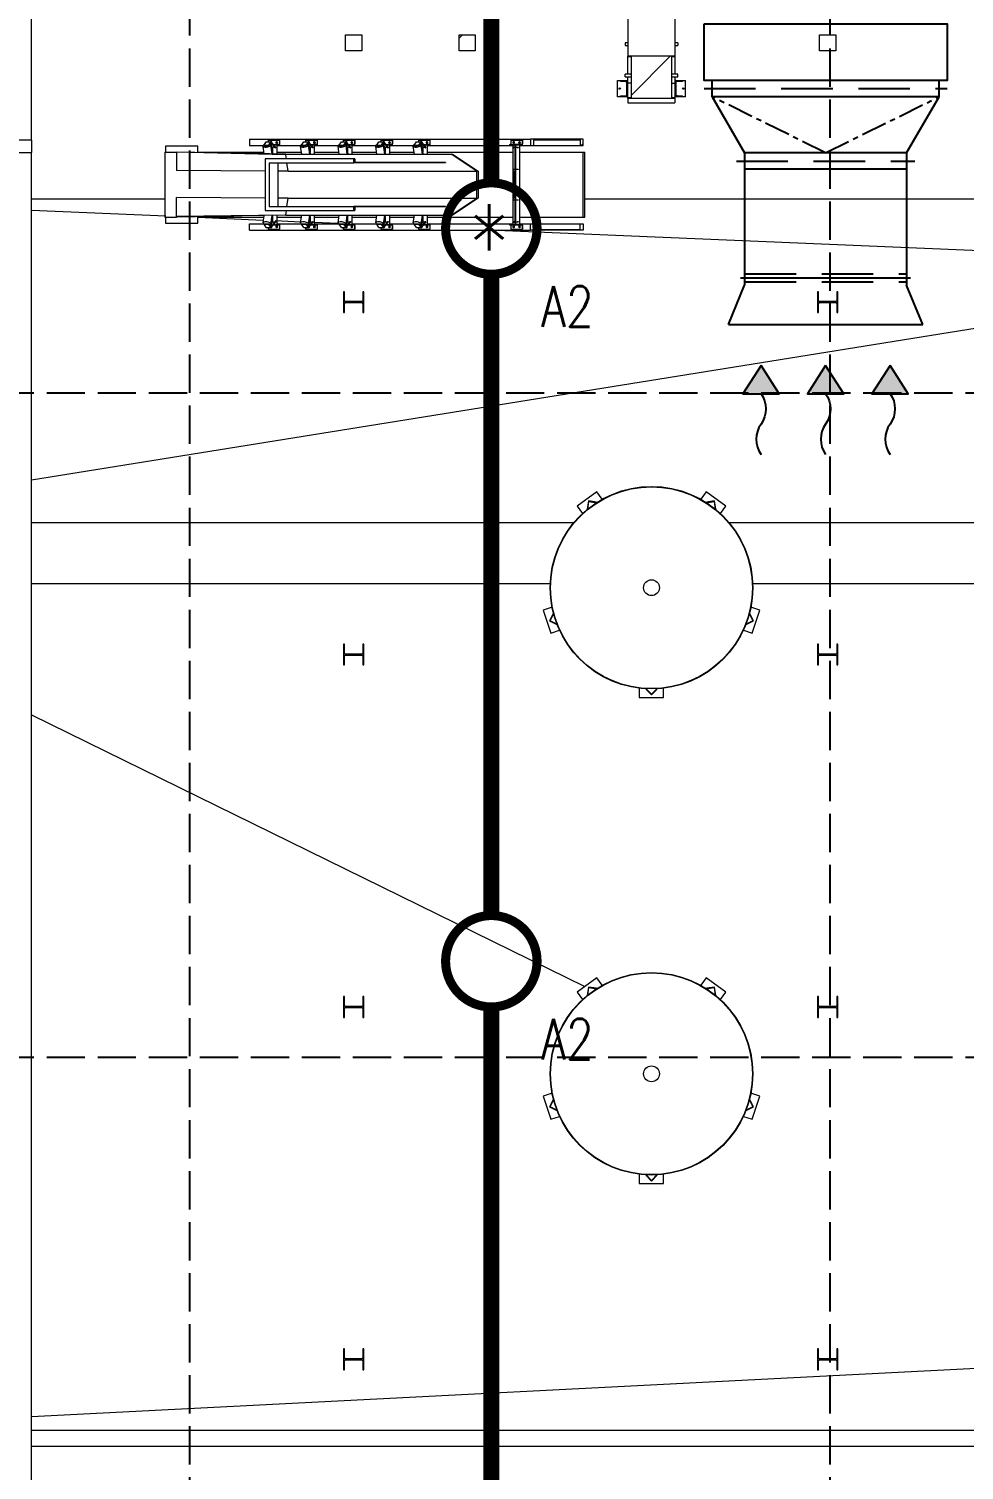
# Model space of a CAD drawing. Header units: millimetres. Extents: x 91119 to 433967, y 16708 to 144224.
# Drawn here: x 312467 to 324011, y 82001 to 99793 of the extents above; entities that cross this region are included whole.
import ezdxf

# ---------------------------------------------------------------- set-up
doc = ezdxf.new("R2010")
doc.units = ezdxf.units.MM
doc.header["$LTSCALE"] = 100
for name, pattern in [('121217 IES and EMR$0$XKITLINE03', [6.299213, 4.724409, -1.574803]), ('CENTER', [50.8, 31.75, -6.35, 6.35, -6.35]), ('DASHED', [19.05, 12.7, -6.35]), ('HIDDEN', [9.525, 6.35, -3.175])]:
    doc.linetypes.add(name, pattern=pattern)
for name, color, linetype in [('121217 IES and EMR$0$grid', 8, 'Continuous'), ('121217 IES and EMR$0$Xref', 8, 'Continuous'), ('Lighting', 5, 'Continuous'), ('Vent', 3, 'Continuous')]:
    doc.layers.add(name, color=color, linetype=linetype)
doc.styles.add('ROMANS', font='romans.shx', dxfattribs={"width": 0.8, "height": 2.5})

msp = doc.modelspace()

# ---------------------------------------------------------------- hatches: boundary and pattern name
at = {"layer": 'Vent', "linetype": 'Continuous'}
for points in [[(321504, 95637), (321279, 95289), (321729, 95289)], [(322301, 95637), (322076, 95289), (322526, 95289)], [(323097, 95637), (322872, 95289), (323322, 95289)]]:
    msp.add_hatch(color=256, dxfattribs=at).paths.add_polyline_path(points)

# ---------------------------------------------------------------- linework, layer by layer
at = {"layer": '121217 IES and EMR$0$grid', "linetype": '121217 IES and EMR$0$XKITLINE03'}
for p, q in [((314452, 138606), (314452, 24226)), ((322352, 138606), (322352, 24226)), ((409538, 95294), (255652, 95294)), ((409538, 87094), (255652, 87094))]:
    msp.add_line(p, q, dxfattribs=at)
at = {"layer": '121217 IES and EMR$0$Xref', "linetype": 'Continuous', "lineweight": 20}
for p, q in [((312502, 98419), (312502, 104155)), ((319862, 99922), (319862, 99454)), ((320442, 99922), (320442, 99454)), ((319827, 99620), (319827, 99585)), ((319862, 99620), (319827, 99620)), ((319827, 99585), (319862, 99585)), ((320477, 99620), (320442, 99620)), ((320442, 99585), (320477, 99585)), ((320477, 99620), (320477, 99585)), ((319862, 99449), (319862, 99454)), ((320442, 99454), (319862, 99454)), ((319862, 99234), (319862, 99449)), ((319862, 99449), (319900, 99449)), ((319900, 99449), (319900, 98942)), ((320404, 99449), (320442, 99449)), ((320404, 98942), (320404, 99449)), ((320442, 99449), (320442, 99454)), ((320442, 99449), (320442, 99234)), ((319734, 99156), (319837, 99156)), ((319734, 98953), (319734, 99156)), ((319771, 99151), (319831, 99151)), ((319771, 99142), (319771, 99151)), ((319831, 99142), (319771, 99142)), ((319827, 99199), (319827, 99234)), ((319900, 99234), (319827, 99234)), ((319827, 99199), (319900, 99199)), ((319831, 99151), (319847, 99151)), ((319831, 99142), (319831, 99151)), ((319831, 99142), (319847, 99142)), ((319837, 99156), (319847, 99156)), ((319847, 99156), (319856, 99156)), ((319847, 99156), (319847, 99143)), ((319847, 98966), (319847, 99143)), ((319856, 99143), (319856, 99156)), ((319856, 98966), (319856, 99143)), ((319862, 99123), (319862, 99199)), ((319900, 99123), (319862, 99123)), ((319862, 98942), (319862, 99123)), ((320477, 99234), (320404, 99234)), ((320404, 99199), (320477, 99199)), ((320404, 99123), (320442, 99123)), ((320442, 99199), (320442, 99123)), ((320442, 99123), (320442, 98942)), ((320458, 99156), (320449, 99156)), ((320449, 99156), (320449, 99143)), ((320449, 99143), (320449, 98966)), ((320458, 99156), (320468, 99156)), ((320458, 99143), (320458, 99156)), ((320474, 99151), (320458, 99151)), ((320458, 98966), (320458, 99143)), ((320474, 99142), (320458, 99142)), ((320468, 99156), (320571, 99156)), ((320474, 99151), (320534, 99151)), ((320474, 99142), (320474, 99151)), ((320534, 99142), (320474, 99142)), ((320477, 99199), (320477, 99234)), ((320534, 99142), (320534, 99151)), ((320571, 98953), (320571, 99156)), ((319837, 98953), (319734, 98953)), ((319771, 98967), (319831, 98967)), ((319771, 98958), (319771, 98967)), ((319831, 98958), (319771, 98958)), ((319831, 98967), (319847, 98967)), ((319831, 98958), (319831, 98967)), ((319831, 98958), (319847, 98958)), ((319847, 98953), (319837, 98953)), ((319847, 98966), (319847, 98953)), ((319847, 98953), (319856, 98953)), ((319856, 98953), (319856, 98966)), ((319900, 98942), (319862, 98942)), ((319862, 98937), (319862, 98942)), ((319862, 98937), (319862, 98877)), ((319862, 98937), (320442, 98937)), ((320442, 98942), (320404, 98942)), ((320442, 98937), (320442, 98942)), ((320442, 98937), (320442, 98877)), ((320449, 98966), (320449, 98953)), ((320458, 98953), (320449, 98953)), ((320474, 98967), (320458, 98967)), ((320458, 98953), (320458, 98966)), ((320474, 98958), (320458, 98958)), ((320468, 98953), (320458, 98953)), ((320571, 98953), (320468, 98953)), ((320474, 98967), (320534, 98967)), ((320474, 98958), (320474, 98967)), ((320534, 98958), (320474, 98958)), ((320534, 98958), (320534, 98967)), ((319862, 98877), (320442, 98877)), ((312502, 98419), (311702, 98419)), ((312502, 98419), (312502, 98266)), ((315189, 98429), (318661, 98429)), ((315189, 98429), (315189, 98354)), ((315371, 98356), (315398, 98397)), ((315398, 98397), (315455, 98397)), ((315421, 98419), (315421, 98397)), ((315421, 98419), (315563, 98419)), ((315428, 98356), (315455, 98397)), ((315454, 98390), (315428, 98351)), ((315460, 98398), (315453, 98398)), ((315474, 98249), (315454, 98390)), ((315455, 98397), (315476, 98249)), ((315455, 98393), (315457, 98393)), ((315456, 98389), (315457, 98389)), ((315457, 98393), (315511, 98328)), ((315457, 98389), (315457, 98393)), ((315511, 98323), (315457, 98389)), ((315524, 98398), (315531, 98398)), ((315529, 98389), (315528, 98389)), ((315528, 98388), (315529, 98388)), ((315563, 98419), (315563, 98373)), ((315565, 98419), (315563, 98419)), ((315565, 98359), (315565, 98419)), ((315834, 98356), (315861, 98397)), ((315861, 98397), (315918, 98397)), ((315884, 98419), (315884, 98397)), ((315884, 98419), (316027, 98419)), ((315891, 98356), (315918, 98397)), ((315918, 98390), (315892, 98351)), ((315923, 98398), (315917, 98398)), ((315918, 98397), (315940, 98247)), ((315938, 98247), (315918, 98390)), ((315919, 98393), (315921, 98393)), ((315920, 98389), (315921, 98393)), ((315974, 98323), (315920, 98389)), ((315920, 98389), (315920, 98389)), ((315921, 98393), (315975, 98328)), ((315988, 98398), (315995, 98398)), ((315993, 98389), (315991, 98389)), ((315991, 98388), (315993, 98388)), ((316027, 98419), (316027, 98373)), ((316029, 98419), (316027, 98419)), ((316029, 98359), (316029, 98419)), ((316298, 98356), (316325, 98397)), ((316325, 98397), (316382, 98397)), ((316348, 98419), (316348, 98397)), ((316348, 98419), (316491, 98419)), ((316355, 98356), (316382, 98397)), ((316381, 98390), (316356, 98351)), ((316387, 98398), (316380, 98398)), ((316402, 98247), (316381, 98390)), ((316382, 98397), (316404, 98247)), ((316383, 98393), (316384, 98393)), ((316383, 98389), (316384, 98389)), ((316384, 98393), (316438, 98328)), ((316384, 98389), (316384, 98393)), ((316438, 98323), (316384, 98389)), ((316452, 98398), (316458, 98398)), ((316457, 98389), (316455, 98389)), ((316455, 98388), (316457, 98388)), ((316491, 98419), (316491, 98373)), ((316492, 98419), (316491, 98419)), ((316492, 98359), (316492, 98419)), ((316762, 98356), (316789, 98397)), ((316789, 98397), (316846, 98397)), ((316811, 98419), (316811, 98397)), ((316811, 98419), (316954, 98419)), ((316819, 98356), (316846, 98397)), ((316845, 98390), (316819, 98351)), ((316850, 98398), (316844, 98398)), ((316866, 98247), (316845, 98390)), ((316846, 98397), (316867, 98247)), ((316846, 98393), (316848, 98393)), ((316847, 98389), (316848, 98393)), ((316902, 98323), (316847, 98389)), ((316847, 98389), (316847, 98389)), ((316848, 98393), (316902, 98328)), ((316915, 98398), (316922, 98398)), ((316920, 98389), (316918, 98389)), ((316918, 98388), (316920, 98388)), ((316954, 98419), (316954, 98373)), ((316956, 98419), (316954, 98419)), ((316956, 98359), (316956, 98419)), ((317225, 98356), (317252, 98397)), ((317252, 98397), (317309, 98397)), ((317275, 98419), (317275, 98397)), ((317275, 98419), (317418, 98419)), ((317282, 98356), (317309, 98397)), ((317309, 98390), (317283, 98351)), ((317314, 98398), (317307, 98398)), ((317309, 98397), (317331, 98247)), ((317329, 98247), (317309, 98390)), ((317310, 98393), (317312, 98393)), ((317311, 98389), (317312, 98393)), ((317365, 98323), (317311, 98389)), ((317311, 98389), (317311, 98389)), ((317312, 98393), (317366, 98328)), ((317379, 98398), (317385, 98398)), ((317384, 98389), (317382, 98389)), ((317382, 98388), (317384, 98388)), ((317418, 98419), (317418, 98373)), ((317420, 98419), (317418, 98419)), ((317420, 98359), (317420, 98419)), ((318416, 98419), (318559, 98419)), ((318416, 98419), (318416, 98373)), ((318455, 98398), (318449, 98398)), ((318454, 98389), (318452, 98389)), ((318452, 98388), (318454, 98388)), ((318520, 98398), (318527, 98398)), ((318525, 98389), (318523, 98389)), ((318523, 98388), (318525, 98388)), ((318559, 98419), (318559, 98373)), ((318561, 98419), (318559, 98419)), ((318561, 98359), (318561, 98419)), ((319308, 98429), (318661, 98429)), ((318661, 98429), (318661, 98354)), ((318700, 98423), (319270, 98423)), ((318700, 98354), (318700, 98423)), ((319270, 98423), (319270, 98354)), ((319308, 98354), (319308, 98429)), ((311702, 98266), (312502, 98266)), ((312502, 79335), (312502, 98266)), ((314146, 98269), (314289, 98269)), ((314146, 98269), (314146, 97469)), ((314153, 98344), (314153, 98269)), ((314552, 98344), (314153, 98344)), ((314289, 98269), (314289, 98042)), ((314289, 98269), (314291, 98269)), ((315638, 98239), (314289, 98269)), ((315638, 98244), (314291, 98269)), ((314552, 98264), (314552, 98344)), ((314552, 98269), (315364, 98269)), ((315189, 98354), (315360, 98354)), ((315237, 98252), (315235, 98252)), ((315639, 98247), (315237, 98252)), ((315354, 98342), (315367, 98250)), ((315371, 98356), (315428, 98356)), ((315371, 98351), (315371, 98356)), ((315371, 98351), (315428, 98351)), ((315428, 98351), (315428, 98356)), ((315470, 98249), (315455, 98356)), ((315474, 98333), (315465, 98327)), ((315474, 98333), (315474, 98264)), ((315507, 98323), (315474, 98333)), ((315481, 98365), (315547, 98365)), ((315486, 98359), (315547, 98359)), ((315507, 98323), (315511, 98323)), ((315511, 98328), (315511, 98323)), ((315531, 98380), (315524, 98380)), ((315527, 98359), (315527, 98248)), ((315527, 98354), (315823, 98354)), ((315527, 98269), (315828, 98269)), ((315561, 98365), (315547, 98365)), ((315547, 98365), (315547, 98359)), ((315547, 98359), (315565, 98359)), ((315638, 98244), (315639, 98247)), ((315638, 98244), (317678, 98244)), ((315638, 98239), (315638, 98244)), ((315646, 98189), (315638, 98239)), ((315639, 98247), (317696, 98247)), ((315817, 98342), (315831, 98247)), ((315834, 98356), (315891, 98356)), ((315835, 98351), (315834, 98356)), ((315835, 98351), (315892, 98351)), ((315892, 98351), (315891, 98356)), ((315934, 98247), (315918, 98356)), ((315938, 98333), (315928, 98327)), ((315938, 98333), (315938, 98264)), ((315971, 98323), (315938, 98333)), ((315944, 98365), (316010, 98365)), ((315949, 98359), (316010, 98359)), ((315971, 98323), (315974, 98323)), ((315975, 98328), (315974, 98323)), ((315995, 98380), (315988, 98380)), ((315991, 98359), (315991, 98247)), ((315991, 98354), (316287, 98354)), ((315991, 98269), (316292, 98269)), ((316024, 98365), (316010, 98365)), ((316010, 98365), (316010, 98359)), ((316010, 98359), (316029, 98359)), ((316281, 98342), (316295, 98247)), ((316298, 98356), (316355, 98356)), ((316299, 98351), (316298, 98356)), ((316299, 98351), (316356, 98351)), ((316356, 98351), (316355, 98356)), ((316398, 98247), (316382, 98356)), ((316401, 98333), (316392, 98327)), ((316401, 98333), (316401, 98264)), ((316434, 98323), (316401, 98333)), ((316408, 98365), (316474, 98365)), ((316413, 98359), (316474, 98359)), ((316434, 98323), (316438, 98323)), ((316438, 98328), (316438, 98323)), ((316458, 98380), (316452, 98380)), ((316455, 98359), (316455, 98247)), ((316455, 98354), (316751, 98354)), ((316455, 98269), (316755, 98269)), ((316488, 98365), (316474, 98365)), ((316474, 98365), (316474, 98359)), ((316474, 98359), (316492, 98359)), ((316745, 98342), (316758, 98247)), ((316762, 98356), (316819, 98356)), ((316762, 98351), (316762, 98356)), ((316762, 98351), (316819, 98351)), ((316819, 98351), (316819, 98356)), ((316861, 98247), (316846, 98356)), ((316865, 98333), (316856, 98327)), ((316865, 98333), (316865, 98264)), ((316898, 98323), (316865, 98333)), ((316871, 98365), (316937, 98365)), ((316876, 98359), (316937, 98359)), ((316898, 98323), (316902, 98323)), ((316902, 98328), (316902, 98323)), ((316922, 98380), (316915, 98380)), ((316918, 98359), (316918, 98247)), ((316918, 98354), (317214, 98354)), ((316918, 98269), (317219, 98269)), ((316952, 98365), (316937, 98365)), ((316937, 98365), (316937, 98359)), ((316937, 98359), (316956, 98359)), ((317208, 98342), (317222, 98247)), ((317225, 98356), (317282, 98356)), ((317226, 98351), (317225, 98356)), ((317226, 98351), (317283, 98351)), ((317283, 98351), (317282, 98356)), ((317325, 98247), (317309, 98356)), ((317329, 98333), (317319, 98327)), ((317329, 98333), (317329, 98264)), ((317361, 98323), (317329, 98333)), ((317335, 98365), (317401, 98365)), ((317340, 98359), (317401, 98359)), ((317361, 98323), (317365, 98323)), ((317366, 98328), (317365, 98323)), ((317385, 98380), (317379, 98380)), ((317382, 98359), (317382, 98247)), ((317382, 98354), (318443, 98354)), ((317382, 98269), (318443, 98269)), ((317415, 98365), (317401, 98365)), ((317401, 98365), (317401, 98359)), ((317401, 98359), (317420, 98359)), ((317678, 98244), (317696, 98247)), ((317995, 98035), (317678, 98244)), ((317696, 98247), (318014, 98036)), ((318400, 98365), (318467, 98365)), ((318400, 98365), (318400, 98359)), ((318400, 98359), (318467, 98359)), ((318440, 98340), (318467, 98337)), ((318440, 98340), (318440, 98334)), ((318449, 98323), (318440, 98334)), ((318467, 98331), (318440, 98334)), ((318443, 98359), (318443, 98339)), ((318443, 98331), (318443, 98061)), ((318449, 98380), (318455, 98380)), ((318449, 98323), (318453, 98323)), ((318467, 98331), (318453, 98323)), ((318467, 98365), (318467, 98359)), ((318550, 98365), (318467, 98365)), ((318467, 98359), (318467, 98337)), ((318467, 98359), (318467, 98359)), ((318467, 98331), (318467, 98061)), ((318480, 98359), (318550, 98359)), ((318480, 98335), (318480, 98359)), ((318480, 98335), (318503, 98332)), ((318503, 98323), (318480, 98330)), ((318503, 98327), (318480, 98330)), ((318480, 98061), (318480, 98330)), ((318503, 98332), (318507, 98328)), ((318503, 98332), (318503, 98327)), ((318506, 98323), (318503, 98327)), ((318503, 98323), (318506, 98323)), ((318507, 98328), (318506, 98323)), ((318527, 98380), (318520, 98380)), ((318523, 98359), (318523, 97379)), ((318523, 98354), (318661, 98354)), ((318523, 98269), (319308, 98269)), ((318557, 98365), (318550, 98365)), ((318550, 98365), (318550, 98359)), ((318550, 98359), (318561, 98359)), ((318661, 98354), (318700, 98354)), ((318700, 98354), (319270, 98354)), ((319270, 98354), (319308, 98354)), ((319308, 98269), (319328, 98269)), ((319308, 97469), (319308, 98269)), ((319328, 97469), (319328, 98269)), ((315385, 98036), (314289, 98042)), ((315385, 98189), (315385, 97549)), ((316477, 98189), (315385, 98189)), ((315433, 98139), (315433, 97599)), ((315433, 98139), (316477, 98139)), ((315541, 98139), (315541, 97599)), ((315668, 98035), (315541, 98035)), ((315668, 98035), (315653, 98139)), ((315668, 98035), (317995, 98035)), ((316477, 98139), (316477, 98189)), ((316493, 98189), (316477, 98189)), ((317610, 98139), (316477, 98139)), ((316493, 98189), (316493, 98144)), ((317610, 98144), (316493, 98144)), ((317610, 98144), (317610, 98139)), ((317995, 97703), (317995, 98035)), ((318014, 98036), (318014, 97701)), ((318440, 98061), (318467, 98061)), ((318440, 98061), (318440, 98056)), ((318467, 98056), (318440, 98056)), ((318454, 98036), (318440, 98036)), ((318440, 98036), (318440, 97701)), ((318443, 98056), (318443, 98036)), ((318454, 97701), (318454, 98036)), ((318467, 98056), (318467, 97682)), ((318480, 98061), (318503, 98061)), ((318503, 98056), (318480, 98056)), ((318480, 97682), (318480, 98056)), ((318503, 98061), (318507, 98061)), ((318503, 98061), (318503, 98056)), ((318507, 98056), (318503, 98056)), ((318507, 98061), (318507, 98056)), ((312502, 97694), (314146, 97694)), ((315385, 97704), (314289, 97710)), ((314289, 97477), (314289, 97710)), ((315668, 97703), (315541, 97703)), ((315653, 97599), (315668, 97703)), ((315668, 97703), (317995, 97703)), ((317678, 97493), (317995, 97703)), ((318014, 97701), (317696, 97491)), ((318440, 97701), (318454, 97701)), ((318440, 97682), (318467, 97682)), ((318440, 97682), (318440, 97677)), ((318467, 97677), (318440, 97677)), ((318443, 97701), (318443, 97682)), ((318443, 97677), (318443, 97406)), ((318467, 97677), (318467, 97406)), ((318480, 97682), (318503, 97682)), ((318503, 97677), (318480, 97677)), ((318480, 97408), (318480, 97677)), ((318503, 97682), (318507, 97682)), ((318503, 97682), (318503, 97677)), ((318507, 97677), (318503, 97677)), ((318507, 97682), (318507, 97677)), ((319328, 97694), (328602, 97694)), ((312502, 97553), (314160, 97483)), ((315385, 97549), (316477, 97549)), ((315433, 97599), (316477, 97599)), ((315638, 97493), (315646, 97549)), ((317610, 97599), (316477, 97599)), ((316477, 97549), (316477, 97599)), ((316477, 97549), (316493, 97549)), ((317610, 97594), (316493, 97594)), ((316493, 97594), (316493, 97549)), ((317610, 97599), (317610, 97594)), ((314146, 97469), (314289, 97469)), ((314153, 97469), (314153, 97394)), ((314153, 97394), (314552, 97394)), ((315638, 97493), (314289, 97477)), ((315639, 97491), (314289, 97471)), ((314999, 97481), (314289, 97469)), ((314289, 97471), (314289, 97477)), ((314289, 97469), (314289, 97471)), ((314289, 97469), (314291, 97469)), ((314299, 97469), (314291, 97469)), ((314552, 97394), (314552, 97473)), ((314552, 97469), (315364, 97469)), ((314552, 97466), (315359, 97432)), ((315189, 97384), (315371, 97384)), ((315189, 97309), (315189, 97384)), ((315367, 97487), (315354, 97396)), ((315371, 97386), (315428, 97386)), ((315371, 97382), (315371, 97386)), ((315371, 97382), (315428, 97382)), ((315398, 97341), (315371, 97382)), ((315398, 97341), (315455, 97341)), ((315421, 97341), (315421, 97319)), ((315428, 97382), (315428, 97386)), ((315428, 97386), (315454, 97347)), ((315455, 97341), (315428, 97382)), ((315453, 97340), (315460, 97340)), ((315454, 97347), (315474, 97488)), ((315476, 97488), (315455, 97341)), ((315455, 97381), (315470, 97488)), ((315455, 97344), (315457, 97344)), ((315456, 97349), (315457, 97349)), ((315457, 97349), (315511, 97414)), ((315511, 97410), (315457, 97344)), ((315457, 97344), (315457, 97349)), ((315465, 97410), (315474, 97405)), ((315474, 97473), (315474, 97405)), ((315474, 97405), (315507, 97414)), ((315481, 97373), (315547, 97373)), ((315486, 97379), (315547, 97379)), ((315507, 97414), (315511, 97414)), ((315509, 97425), (315820, 97412)), ((315511, 97414), (315511, 97410)), ((315524, 97358), (315531, 97358)), ((315531, 97340), (315524, 97340)), ((315527, 97489), (315527, 97379)), ((315527, 97469), (315828, 97469)), ((315527, 97384), (315835, 97384)), ((315529, 97349), (315528, 97349)), ((315528, 97348), (315529, 97348)), ((315547, 97379), (315547, 97373)), ((315565, 97379), (315547, 97379)), ((315547, 97373), (315561, 97373)), ((315563, 97365), (315563, 97319)), ((315565, 97319), (315565, 97379)), ((315638, 97493), (317678, 97493)), ((315639, 97491), (315638, 97493)), ((315639, 97491), (317696, 97491)), ((315831, 97491), (315817, 97396)), ((315834, 97382), (315835, 97386)), ((315834, 97382), (315891, 97382)), ((315861, 97341), (315834, 97382)), ((315835, 97386), (315892, 97386)), ((315861, 97341), (315918, 97341)), ((315884, 97341), (315884, 97319)), ((315891, 97382), (315892, 97386)), ((315918, 97341), (315891, 97382)), ((315892, 97386), (315918, 97347)), ((315917, 97340), (315923, 97340)), ((315940, 97491), (315918, 97341)), ((315918, 97347), (315938, 97491)), ((315918, 97381), (315934, 97491)), ((315919, 97344), (315921, 97344)), ((315920, 97349), (315974, 97414)), ((315920, 97349), (315920, 97349)), ((315921, 97344), (315920, 97349)), ((315975, 97410), (315921, 97344)), ((315928, 97410), (315938, 97405)), ((315938, 97473), (315938, 97405)), ((315938, 97405), (315971, 97414)), ((315944, 97373), (316010, 97373)), ((315949, 97379), (316010, 97379)), ((315971, 97414), (315974, 97414)), ((315974, 97414), (315975, 97410)), ((315988, 97358), (315995, 97358)), ((315995, 97340), (315988, 97340)), ((315991, 97491), (315991, 97379)), ((315991, 97469), (316292, 97469)), ((315991, 97405), (316282, 97392)), ((315991, 97384), (316298, 97384)), ((315993, 97349), (315991, 97349)), ((315991, 97348), (315993, 97348)), ((316010, 97379), (316010, 97373)), ((316029, 97379), (316010, 97379)), ((316010, 97373), (316024, 97373)), ((316027, 97365), (316027, 97319)), ((316029, 97319), (316029, 97379)), ((316295, 97491), (316281, 97396)), ((316298, 97382), (316299, 97386)), ((316298, 97382), (316355, 97382)), ((316325, 97341), (316298, 97382)), ((316299, 97386), (316356, 97386)), ((316325, 97341), (316382, 97341)), ((316348, 97341), (316348, 97319)), ((316355, 97382), (316356, 97386)), ((316382, 97341), (316355, 97382)), ((316356, 97386), (316381, 97347)), ((316380, 97340), (316387, 97340)), ((316381, 97347), (316402, 97491)), ((316404, 97491), (316382, 97341)), ((316382, 97381), (316398, 97491)), ((316383, 97349), (316384, 97349)), ((316383, 97344), (316384, 97344)), ((316384, 97349), (316438, 97414)), ((316438, 97410), (316384, 97344)), ((316384, 97344), (316384, 97349)), ((316392, 97410), (316401, 97405)), ((316401, 97473), (316401, 97405)), ((316401, 97405), (316434, 97414)), ((316408, 97373), (316474, 97373)), ((316413, 97379), (316474, 97379)), ((316434, 97414), (316438, 97414)), ((316438, 97414), (316438, 97410)), ((316452, 97358), (316458, 97358)), ((316458, 97340), (316452, 97340)), ((316455, 97491), (316455, 97379)), ((316455, 97469), (316755, 97469)), ((316455, 97384), (316762, 97384)), ((316457, 97349), (316455, 97349)), ((316455, 97348), (316457, 97348)), ((316474, 97379), (316474, 97373)), ((316492, 97379), (316474, 97379)), ((316474, 97373), (316488, 97373)), ((316491, 97365), (316491, 97319)), ((316492, 97319), (316492, 97379)), ((316758, 97491), (316745, 97396)), ((316762, 97386), (316819, 97386)), ((316762, 97382), (316762, 97386)), ((316762, 97382), (316819, 97382)), ((316789, 97341), (316762, 97382)), ((316789, 97341), (316846, 97341)), ((316811, 97341), (316811, 97319)), ((316819, 97382), (316819, 97386)), ((316819, 97386), (316845, 97347)), ((316846, 97341), (316819, 97382)), ((316844, 97340), (316850, 97340)), ((316845, 97347), (316866, 97491)), ((316867, 97491), (316846, 97341)), ((316846, 97381), (316861, 97491)), ((316846, 97344), (316848, 97344)), ((316847, 97349), (316902, 97414)), ((316847, 97349), (316847, 97349)), ((316848, 97344), (316847, 97349)), ((316902, 97410), (316848, 97344)), ((316856, 97410), (316865, 97405)), ((316865, 97473), (316865, 97405)), ((316865, 97405), (316898, 97414)), ((316871, 97373), (316937, 97373)), ((316876, 97379), (316937, 97379)), ((316898, 97414), (316902, 97414)), ((316902, 97414), (316902, 97410)), ((316915, 97358), (316922, 97358)), ((316922, 97340), (316915, 97340)), ((316918, 97491), (316918, 97379)), ((316918, 97469), (317219, 97469)), ((316918, 97384), (317225, 97384)), ((316920, 97349), (316918, 97349)), ((316918, 97348), (316920, 97348)), ((316937, 97379), (316937, 97373)), ((316956, 97379), (316937, 97379)), ((316937, 97373), (316952, 97373)), ((316954, 97365), (316954, 97319)), ((316956, 97319), (316956, 97379)), ((317222, 97491), (317208, 97396)), ((317225, 97382), (317226, 97386)), ((317225, 97382), (317282, 97382)), ((317252, 97341), (317225, 97382)), ((317226, 97386), (317283, 97386)), ((317252, 97341), (317309, 97341)), ((317275, 97341), (317275, 97319)), ((317282, 97382), (317283, 97386)), ((317309, 97341), (317282, 97382)), ((317283, 97386), (317309, 97347)), ((317307, 97340), (317314, 97340)), ((317331, 97491), (317309, 97341)), ((317309, 97347), (317329, 97491)), ((317309, 97381), (317325, 97491)), ((317310, 97344), (317312, 97344)), ((317311, 97349), (317365, 97414)), ((317311, 97349), (317311, 97349)), ((317312, 97344), (317311, 97349)), ((317366, 97410), (317312, 97344)), ((317319, 97410), (317329, 97405)), ((317329, 97473), (317329, 97405)), ((317329, 97405), (317361, 97414)), ((317335, 97373), (317401, 97373)), ((317340, 97379), (317401, 97379)), ((317361, 97414), (317365, 97414)), ((317365, 97414), (317366, 97410)), ((317379, 97358), (317385, 97358)), ((317385, 97340), (317379, 97340)), ((317382, 97491), (317382, 97379)), ((317382, 97469), (318443, 97469)), ((317382, 97384), (318443, 97384)), ((317384, 97349), (317382, 97349)), ((317382, 97348), (317384, 97348)), ((317401, 97379), (317401, 97373)), ((317420, 97379), (317401, 97379)), ((317401, 97373), (317415, 97373)), ((317418, 97365), (317418, 97319)), ((317420, 97319), (317420, 97379)), ((317696, 97491), (317678, 97493)), ((318400, 97379), (318467, 97379)), ((318400, 97379), (318400, 97373)), ((318400, 97373), (318467, 97373)), ((318416, 97365), (318416, 97319)), ((318440, 97403), (318449, 97414)), ((318440, 97403), (318467, 97406)), ((318440, 97403), (318440, 97398)), ((318467, 97401), (318440, 97398)), ((318443, 97398), (318443, 97379)), ((318449, 97414), (318453, 97414)), ((318455, 97358), (318449, 97358)), ((318449, 97340), (318455, 97340)), ((318454, 97349), (318452, 97349)), ((318452, 97348), (318454, 97348)), ((318453, 97414), (318467, 97406)), ((318467, 97401), (318467, 97379)), ((318467, 97379), (318467, 97379)), ((318467, 97379), (318467, 97373)), ((318467, 97373), (318550, 97373)), ((318480, 97408), (318503, 97414)), ((318480, 97408), (318503, 97410)), ((318503, 97405), (318480, 97402)), ((318480, 97379), (318480, 97402)), ((318550, 97379), (318480, 97379)), ((318503, 97414), (318506, 97414)), ((318503, 97410), (318506, 97414)), ((318503, 97410), (318503, 97405)), ((318507, 97410), (318503, 97405)), ((318506, 97414), (318507, 97410)), ((318520, 97358), (318527, 97358)), ((318527, 97340), (318520, 97340)), ((318523, 97469), (319308, 97469)), ((318523, 97384), (318661, 97384)), ((318525, 97349), (318523, 97349)), ((318523, 97348), (318525, 97348)), ((318561, 97379), (318550, 97379)), ((318550, 97379), (318550, 97373)), ((318550, 97373), (318557, 97373)), ((318559, 97365), (318559, 97319)), ((318561, 97319), (318561, 97379)), ((318661, 97309), (318661, 97384)), ((318661, 97384), (318700, 97384)), ((318700, 97384), (318700, 97315)), ((318700, 97384), (319270, 97384)), ((319270, 97315), (319270, 97384)), ((319270, 97384), (319308, 97384)), ((319308, 97469), (319328, 97469)), ((319308, 97384), (319308, 97309)), ((315189, 97309), (318661, 97309)), ((315421, 97319), (315563, 97319)), ((315563, 97319), (315565, 97319)), ((315884, 97319), (316027, 97319)), ((316027, 97319), (316029, 97319)), ((316348, 97319), (316491, 97319)), ((316491, 97319), (316492, 97319)), ((316811, 97319), (316954, 97319)), ((316954, 97319), (316956, 97319)), ((317275, 97319), (317418, 97319)), ((317418, 97319), (317420, 97319)), ((318243, 97309), (327017, 96935)), ((318416, 97319), (318559, 97319)), ((318559, 97319), (318561, 97319)), ((319308, 97309), (318661, 97309)), ((318700, 97315), (319270, 97315)), ((312502, 94225), (327041, 96564)), ((319477, 94078), (319235, 93902)), ((319374, 93965), (319359, 93866)), ((319365, 93865), (319379, 93958)), ((319473, 93949), (319374, 93965)), ((319379, 93958), (319472, 93943)), ((319472, 93943), (319473, 93949)), ((319544, 93986), (319477, 94078)), ((320828, 94078), (320761, 93986)), ((321070, 93902), (320828, 94078)), ((320931, 93965), (320832, 93949)), ((320832, 93949), (320833, 93943)), ((320833, 93943), (320926, 93958)), ((320926, 93958), (320940, 93865)), ((320946, 93866), (320931, 93965)), ((319235, 93902), (319302, 93809)), ((319359, 93866), (319365, 93865)), ((320940, 93865), (320946, 93866)), ((321003, 93809), (321070, 93902)), ((319192, 93694), (312502, 93694)), ((328602, 93694), (321113, 93694)), ((312502, 92944), (318903, 92944)), ((321401, 92944), (328602, 92944)), ((318926, 92653), (318817, 92618)), ((318817, 92618), (318910, 92332)), ((318939, 92574), (318894, 92485)), ((318902, 92487), (318944, 92571)), ((318944, 92571), (318939, 92574)), ((321366, 92574), (321361, 92571)), ((321361, 92571), (321403, 92487)), ((321411, 92485), (321366, 92574)), ((321488, 92618), (321379, 92653)), ((321395, 92332), (321488, 92618)), ((318894, 92485), (318983, 92439)), ((318985, 92445), (318902, 92487)), ((318910, 92332), (319019, 92368)), ((318983, 92439), (318985, 92445)), ((321286, 92368), (321395, 92332)), ((321403, 92487), (321320, 92445)), ((321320, 92445), (321322, 92439)), ((321322, 92439), (321411, 92485)), ((320002, 91653), (320002, 91539)), ((320086, 91645), (320082, 91641)), ((320082, 91641), (320152, 91570)), ((320152, 91578), (320086, 91645)), ((320219, 91645), (320152, 91578)), ((320152, 91570), (320223, 91641)), ((320223, 91641), (320219, 91645)), ((320302, 91539), (320302, 91653)), ((320002, 91539), (320302, 91539)), ((312502, 91323), (319330, 87971)), ((319477, 88078), (319235, 87902)), ((319544, 87986), (319477, 88078)), ((320828, 88078), (320761, 87986)), ((321070, 87902), (320828, 88078)), ((319235, 87902), (319302, 87809)), ((319374, 87965), (319359, 87866)), ((319365, 87865), (319379, 87958)), ((319473, 87949), (319374, 87965)), ((319379, 87958), (319472, 87943)), ((319472, 87943), (319473, 87949)), ((320931, 87965), (320832, 87949)), ((320832, 87949), (320833, 87943)), ((320833, 87943), (320926, 87958)), ((320926, 87958), (320940, 87865)), ((320946, 87866), (320931, 87965)), ((321003, 87809), (321070, 87902)), ((319359, 87866), (319365, 87865)), ((320940, 87865), (320946, 87866)), ((318926, 86653), (318817, 86618)), ((321488, 86618), (321379, 86653)), ((318817, 86618), (318910, 86332)), ((318939, 86574), (318894, 86485)), ((318894, 86485), (318983, 86439)), ((318902, 86487), (318944, 86571)), ((318985, 86445), (318902, 86487)), ((318944, 86571), (318939, 86574)), ((321403, 86487), (321320, 86445)), ((321322, 86439), (321411, 86485)), ((321366, 86574), (321361, 86571)), ((321361, 86571), (321403, 86487)), ((321411, 86485), (321366, 86574)), ((321395, 86332), (321488, 86618)), ((318910, 86332), (319019, 86368)), ((318983, 86439), (318985, 86445)), ((321286, 86368), (321395, 86332)), ((321320, 86445), (321322, 86439)), ((320002, 85653), (320002, 85539)), ((320086, 85645), (320082, 85641)), ((320082, 85641), (320152, 85570)), ((320152, 85578), (320086, 85645)), ((320219, 85645), (320152, 85578)), ((320152, 85570), (320223, 85641)), ((320223, 85641), (320219, 85645)), ((320302, 85539), (320302, 85653)), ((320002, 85539), (320302, 85539)), ((312502, 82663), (327086, 83412)), ((312502, 82494), (328602, 82494)), ((328802, 82294), (312502, 82294))]:
    msp.add_line(p, q, dxfattribs=at)
at = {"layer": '121217 IES and EMR$0$Xref', "linetype": 'Continuous', "lineweight": 15}
for p, q in [((316377, 99719), (316577, 99719)), ((316377, 99519), (316377, 99719)), ((316577, 99719), (316577, 99519)), ((317777, 99719), (317977, 99719)), ((317777, 99519), (317777, 99719)), ((317977, 99719), (317977, 99519)), ((322227, 99519), (322227, 99719)), ((322227, 99719), (322427, 99719)), ((322427, 99719), (322427, 99519)), ((316577, 99519), (316377, 99519)), ((317977, 99519), (317777, 99519)), ((322427, 99519), (322227, 99519)), ((316353, 96548), (316353, 96290)), ((316365, 96548), (316353, 96548)), ((316365, 96437), (316365, 96548)), ((316590, 96548), (316590, 96437)), ((316602, 96548), (316590, 96548)), ((316602, 96290), (316602, 96548)), ((322203, 96548), (322203, 96290)), ((322215, 96548), (322203, 96548)), ((322215, 96437), (322215, 96548)), ((322440, 96548), (322440, 96437)), ((322452, 96548), (322440, 96548)), ((322452, 96290), (322452, 96548)), ((316353, 96290), (316365, 96290)), ((316365, 96290), (316365, 96400)), ((316578, 96425), (316377, 96425)), ((316377, 96413), (316578, 96413)), ((316590, 96400), (316590, 96290)), ((316590, 96290), (316602, 96290)), ((322203, 96290), (322215, 96290)), ((322215, 96290), (322215, 96400)), ((322428, 96425), (322227, 96425)), ((322227, 96413), (322428, 96413)), ((322440, 96400), (322440, 96290)), ((322440, 96290), (322452, 96290)), ((316353, 92198), (316353, 91940)), ((316365, 92198), (316353, 92198)), ((316365, 92087), (316365, 92198)), ((316590, 92198), (316590, 92087)), ((316602, 92198), (316590, 92198)), ((316602, 91940), (316602, 92198)), ((322203, 92198), (322203, 91940)), ((322215, 92198), (322203, 92198)), ((322215, 92087), (322215, 92198)), ((322440, 92198), (322440, 92087)), ((322452, 92198), (322440, 92198)), ((322452, 91940), (322452, 92198)), ((316365, 91940), (316365, 92050)), ((316578, 92075), (316377, 92075)), ((316377, 92063), (316578, 92063)), ((316590, 92050), (316590, 91940)), ((322215, 91940), (322215, 92050)), ((322428, 92075), (322227, 92075)), ((322227, 92063), (322428, 92063)), ((322440, 92050), (322440, 91940)), ((316353, 91940), (316365, 91940)), ((316590, 91940), (316602, 91940)), ((322203, 91940), (322215, 91940)), ((322440, 91940), (322452, 91940)), ((316353, 87848), (316353, 87590)), ((316365, 87848), (316353, 87848)), ((316365, 87737), (316365, 87848)), ((316578, 87725), (316377, 87725)), ((316377, 87713), (316578, 87713)), ((316590, 87848), (316590, 87737)), ((316602, 87848), (316590, 87848)), ((316602, 87590), (316602, 87848)), ((322203, 87848), (322203, 87590)), ((322215, 87848), (322203, 87848)), ((322215, 87737), (322215, 87848)), ((322428, 87725), (322227, 87725)), ((322227, 87713), (322428, 87713)), ((322440, 87848), (322440, 87737)), ((322452, 87848), (322440, 87848)), ((322452, 87590), (322452, 87848)), ((316353, 87590), (316365, 87590)), ((316365, 87590), (316365, 87700)), ((316590, 87700), (316590, 87590)), ((316590, 87590), (316602, 87590)), ((322203, 87590), (322215, 87590)), ((322215, 87590), (322215, 87700)), ((322440, 87700), (322440, 87590)), ((322440, 87590), (322452, 87590)), ((316353, 83498), (316353, 83240)), ((316365, 83498), (316353, 83498)), ((316365, 83387), (316365, 83498)), ((316590, 83498), (316590, 83387)), ((316602, 83498), (316590, 83498)), ((316602, 83240), (316602, 83498)), ((322203, 83498), (322203, 83240)), ((322215, 83498), (322203, 83498)), ((322215, 83387), (322215, 83498)), ((322440, 83498), (322440, 83387)), ((322452, 83498), (322440, 83498)), ((322452, 83240), (322452, 83498)), ((316365, 83240), (316365, 83350)), ((316578, 83375), (316377, 83375)), ((316377, 83363), (316578, 83363)), ((316590, 83350), (316590, 83240)), ((322215, 83240), (322215, 83350)), ((322428, 83375), (322227, 83375)), ((322227, 83363), (322428, 83363)), ((322440, 83350), (322440, 83240)), ((316353, 83240), (316365, 83240)), ((316590, 83240), (316602, 83240)), ((322203, 83240), (322215, 83240)), ((322440, 83240), (322452, 83240))]:
    msp.add_line(p, q, dxfattribs=at)
at = {"layer": '121217 IES and EMR$0$Xref', "linetype": 'Continuous', "lineweight": 0}
for p, q in [((317821, 99719), (317777, 99676)), ((320384, 99454), (319900, 98970)), ((319873, 98942), (319868, 98937)), ((319308, 98378), (319284, 98354)), ((317115, 97599), (317110, 97594)), ((320164, 94144), (320169, 94139)), ((319196, 93698), (319199, 93694)), ((321397, 92910), (321402, 92905)), ((318960, 92520), (318967, 92512)), ((320953, 91940), (320957, 91937)), ((319771, 91709), (319778, 91701)), ((320369, 88125), (320365, 88120)), ((321213, 87555), (321210, 87551)), ((318926, 86682), (318921, 86677)), ((319495, 85837), (319491, 85833))]:
    msp.add_line(p, q, dxfattribs=at)
at = {"layer": '121217 IES and EMR$0$Xref', "linetype": 'Continuous', "lineweight": 20}
for centre, radius in [((319760, 99055), 8.5), ((320545, 99055), 8.5), ((320152, 92894), 1250), ((320152, 92894), 1245), ((320152, 92894), 97.9), ((320152, 86894), 1250), ((320152, 86894), 1245), ((320152, 86894), 97.9)]:
    msp.add_circle(centre, radius, dxfattribs=at)
at = {"layer": '121217 IES and EMR$0$Xref', "linetype": 'Continuous', "lineweight": 15}
for centre, start, end in [((316377, 96437), 180, 270), ((316578, 96437), 270, 0), ((322227, 96437), 180, 270), ((322428, 96437), 270, 0), ((316377, 96400), 90, 180), ((316578, 96400), 0, 90), ((322227, 96400), 90, 180), ((322428, 96400), 0, 90), ((316377, 92087), 180, 270), ((316377, 92050), 90, 180), ((316578, 92087), 270, 0), ((316578, 92050), 0, 90), ((322227, 92087), 180, 270), ((322227, 92050), 90, 180), ((322428, 92087), 270, 0), ((322428, 92050), 0, 90), ((316377, 87737), 180, 270), ((316377, 87700), 90, 180), ((316578, 87737), 270, 0), ((316578, 87700), 0, 90), ((322227, 87737), 180, 270), ((322227, 87700), 90, 180), ((322428, 87737), 270, 0), ((322428, 87700), 0, 90), ((316377, 83387), 180, 270), ((316377, 83350), 90, 180), ((316578, 83387), 270, 0), ((316578, 83350), 0, 90), ((322227, 83387), 180, 270), ((322227, 83350), 90, 180), ((322428, 83387), 270, 0), ((322428, 83350), 0, 90)]:
    msp.add_arc(centre, 12.7, start, end, dxfattribs=at)
at = {"layer": '121217 IES and EMR$0$Xref', "linetype": 'Continuous', "lineweight": 20}
for centre, major_axis, ratio, start_param, end_param in [((315453, 98389), (0, 9), 0.951057, 0, 0.474657), ((315455, 98389), (0, -9), 0.951057, 3.141593, 3.616249), ((315460, 98389), (0, -9), 0.951057, 0.822559, 3.141593), ((315524, 98389), (0, -9), 0.951057, 3.141593, 6.283185), ((315526, 98389), (0, 9), 0.951057, 0, 3.141593), ((315529, 98389), (0, -0.5), 0.951057, 0, 3.141593), ((315531, 98389), (0, 9), 0.951057, 3.141593, 6.283185), ((315917, 98389), (0, 9), 0.951057, 0, 0.474657), ((315918, 98389), (0, -9), 0.951057, 3.141593, 3.616249), ((315923, 98389), (0, -9), 0.951057, 0.822559, 3.141593), ((315988, 98389), (0, -9), 0.951057, 3.141593, 6.283185), ((315990, 98389), (0, 9), 0.951057, 0, 3.141593), ((315993, 98389), (0, -0.5), 0.951057, 0, 3.141593), ((315995, 98389), (0, 9), 0.951057, 3.141593, 6.283185), ((316380, 98389), (0, 9), 0.951057, 0, 0.474657), ((316382, 98389), (0, -9), 0.951057, 3.141593, 3.616249), ((316387, 98389), (0, -9), 0.951057, 0.822559, 3.141593), ((316452, 98389), (0, -9), 0.951057, 3.141593, 6.283185), ((316453, 98389), (0, 9), 0.951057, 0, 3.141593), ((316457, 98389), (0, -0.5), 0.951057, 0, 3.141593), ((316458, 98389), (0, 9), 0.951057, 3.141593, 6.283185), ((316844, 98389), (0, 9), 0.951057, 0, 0.474657), ((316846, 98389), (0, -9), 0.951057, 3.141593, 3.616249), ((316850, 98389), (0, -9), 0.951057, 0.822559, 3.141593), ((316915, 98389), (0, -9), 0.951057, 3.141593, 6.283185), ((316917, 98389), (0, 9), 0.951057, 0, 3.141593), ((316920, 98389), (0, -0.5), 0.951057, 0, 3.141593), ((316922, 98389), (0, 9), 0.951057, 3.141593, 6.283185), ((317307, 98389), (0, 9), 0.951057, 0, 0.474657), ((317309, 98389), (0, -9), 0.951057, 3.141593, 3.616249), ((317314, 98389), (0, -9), 0.951057, 0.822559, 3.141593), ((317379, 98389), (0, -9), 0.951057, 3.141593, 6.283185), ((317381, 98389), (0, 9), 0.951057, 0, 3.141593), ((317384, 98389), (0, -0.5), 0.951057, 0, 3.141593), ((317385, 98389), (0, 9), 0.951057, 3.141593, 6.283185), ((318449, 98389), (0, 9), 0.951057, 0, 3.141593), ((318451, 98389), (0, -9), 0.951057, 3.141593, 6.283185), ((318454, 98389), (0, -0.5), 0.951057, 0, 3.141593), ((318455, 98389), (0, -9), 0.951057, 0, 3.141593), ((318520, 98389), (0, -9), 0.951057, 3.141593, 6.283185), ((318522, 98389), (0, 9), 0.951057, 0, 3.141593), ((318525, 98389), (0, -0.5), 0.951057, 0, 3.141593), ((318527, 98389), (0, 9), 0.951057, 3.141593, 6.283185), ((315404, 98352), (47.5, 6.8), 0.401934, 2.129535, 6.283185), ((315404, 98349), (-50.5, -7.3), 0.401934, 0, 0.386037), ((315404, 98352), (47.5, 6.8), 0.401934, 0, 0.650275), ((315404, 98349), (-50.5, -7.3), 0.401934, 3.141593, 3.65251), ((315561, 98373), (0, 8), 0.309017, 3.141593, 4.712389), ((315867, 98352), (47.5, 6.8), 0.401934, 2.129535, 6.283185), ((315868, 98349), (-50.5, -7.3), 0.401934, 0, 0.386037), ((315867, 98352), (47.5, 6.8), 0.401934, 0, 0.650275), ((315868, 98349), (-50.5, -7.3), 0.401934, 3.141593, 3.663705), ((316024, 98373), (0, 8), 0.309017, 3.141593, 4.712389), ((316331, 98352), (47.5, 6.8), 0.401934, 2.129535, 6.283185), ((316331, 98349), (-50.5, -7.3), 0.401934, 0, 0.386037), ((316331, 98352), (47.5, 6.8), 0.401934, 0, 0.650275), ((316331, 98349), (-50.5, -7.3), 0.401934, 3.141593, 3.653164), ((316488, 98373), (0, 8), 0.309017, 3.141593, 4.712389), ((316795, 98352), (47.5, 6.8), 0.401934, 2.129535, 6.283185), ((316795, 98349), (-50.5, -7.3), 0.401934, 0, 0.386037), ((316795, 98352), (47.5, 6.8), 0.401934, 0, 0.650275), ((316795, 98349), (-50.5, -7.3), 0.401934, 3.141593, 3.654407), ((316952, 98373), (0, 8), 0.309017, 3.141593, 4.712389), ((317258, 98352), (47.5, 6.8), 0.401934, 2.129535, 6.283185), ((317259, 98349), (-50.5, -7.3), 0.401934, 0, 0.386037), ((317258, 98352), (47.5, 6.8), 0.401934, 0, 0.650275), ((317259, 98349), (-50.5, -7.3), 0.401934, 3.141593, 3.670585), ((317415, 98373), (0, 8), 0.309017, 3.141593, 4.712389), ((318414, 98373), (0, 8), 0.309017, 3.141593, 4.712389), ((318557, 98373), (0, 8), 0.309017, 3.141593, 4.712389), ((315404, 97388), (50.5, -7.3), 0.401934, 0, 3.141593), ((315453, 97349), (0, 9), 0.951057, 2.666936, 3.141593), ((315455, 97349), (0, -9), 0.951057, 5.808528, 6.283185), ((315460, 97349), (0, -9), 0.951057, 0, 2.319034), ((315524, 97349), (0, -9), 0.951057, 3.141593, 6.283185), ((315526, 97349), (0, 9), 0.951057, 0, 3.141593), ((315529, 97349), (0, -0.5), 0.951057, 0, 3.141593), ((315531, 97349), (0, 9), 0.951057, 3.141593, 6.283185), ((315561, 97365), (0, 8), 0.309017, 4.712389, 6.283185), ((315868, 97388), (50.5, -7.3), 0.401934, 0, 3.141593), ((315917, 97349), (0, 9), 0.951057, 2.666936, 3.141593), ((315918, 97349), (0, -9), 0.951057, 5.808528, 6.283185), ((315923, 97349), (0, -9), 0.951057, 0, 2.319034), ((315988, 97349), (0, -9), 0.951057, 3.141593, 6.283185), ((315990, 97349), (0, 9), 0.951057, 0, 3.141593), ((315993, 97349), (0, -0.5), 0.951057, 0, 3.141593), ((315995, 97349), (0, 9), 0.951057, 3.141593, 6.283185), ((316024, 97365), (0, 8), 0.309017, 4.712389, 6.283185), ((316331, 97388), (50.5, -7.3), 0.401934, 0, 3.141593), ((316380, 97349), (0, 9), 0.951057, 2.666936, 3.141593), ((316382, 97349), (0, -9), 0.951057, 5.808528, 6.283185), ((316387, 97349), (0, -9), 0.951057, 0, 2.319034), ((316452, 97349), (0, -9), 0.951057, 3.141593, 6.283185), ((316453, 97349), (0, 9), 0.951057, 0, 3.141593), ((316457, 97349), (0, -0.5), 0.951057, 0, 3.141593), ((316458, 97349), (0, 9), 0.951057, 3.141593, 6.283185), ((316488, 97365), (0, 8), 0.309017, 4.712389, 6.283185), ((316795, 97388), (50.5, -7.3), 0.401934, 0, 3.141593), ((316844, 97349), (0, 9), 0.951057, 2.666936, 3.141593), ((316846, 97349), (0, -9), 0.951057, 5.808528, 6.283185), ((316850, 97349), (0, -9), 0.951057, 0, 2.319034), ((316915, 97349), (0, -9), 0.951057, 3.141593, 6.283185), ((316917, 97349), (0, 9), 0.951057, 0, 3.141593), ((316920, 97349), (0, -0.5), 0.951057, 0, 3.141593), ((316922, 97349), (0, 9), 0.951057, 3.141593, 6.283185), ((316952, 97365), (0, 8), 0.309017, 4.712389, 6.283185), ((317259, 97388), (50.5, -7.3), 0.401934, 0, 3.141593), ((317307, 97349), (0, 9), 0.951057, 2.666936, 3.141593), ((317309, 97349), (0, -9), 0.951057, 5.808528, 6.283185), ((317314, 97349), (0, -9), 0.951057, 0, 2.319034), ((317379, 97349), (0, -9), 0.951057, 3.141593, 6.283185), ((317381, 97349), (0, 9), 0.951057, 0, 3.141593), ((317384, 97349), (0, -0.5), 0.951057, 0, 3.141593), ((317385, 97349), (0, 9), 0.951057, 3.141593, 6.283185), ((317415, 97365), (0, 8), 0.309017, 4.712389, 6.283185), ((318414, 97365), (0, 8), 0.309017, 4.712389, 6.283185), ((318449, 97349), (0, 9), 0.951057, 0, 3.141593), ((318451, 97349), (0, -9), 0.951057, 3.141593, 6.283185), ((318454, 97349), (0, -0.5), 0.951057, 0, 3.141593), ((318455, 97349), (0, -9), 0.951057, 0, 3.141593), ((318520, 97349), (0, -9), 0.951057, 3.141593, 6.283185), ((318522, 97349), (0, 9), 0.951057, 0, 3.141593), ((318525, 97349), (0, -0.5), 0.951057, 0, 3.141593), ((318527, 97349), (0, 9), 0.951057, 3.141593, 6.283185), ((318557, 97365), (0, 8), 0.309017, 4.712389, 6.283185)]:
    msp.add_ellipse(centre, major_axis=major_axis, ratio=ratio, start_param=start_param, end_param=end_param, dxfattribs=at)
for centre in [(315528, 98389), (315991, 98389), (316455, 98389), (316918, 98389), (317382, 98389), (318452, 98389), (318523, 98389), (315528, 97349), (315991, 97349), (316455, 97349), (316918, 97349), (317382, 97349), (318452, 97349), (318523, 97349)]:
    msp.add_ellipse(centre, major_axis=(0, -0.5), ratio=0.951057, dxfattribs=at)
for points in [[(315363, 98338), (315361, 98339), (315360, 98341), (315360, 98342)], [(315827, 98338), (315825, 98339), (315824, 98341), (315823, 98342)], [(316290, 98338), (316289, 98339), (316288, 98341), (316287, 98342)], [(316754, 98338), (316752, 98339), (316751, 98341), (316751, 98342)], [(317218, 98338), (317216, 98339), (317215, 98341), (317214, 98342)]]:
    msp.add_open_spline(points, degree=3, dxfattribs=at)
for points in [[(315407, 98333), (315405, 98333), (315399, 98332), (315386, 98331), (315372, 98333), (315364, 98336), (315363, 98338), (315363, 98338)], [(315870, 98333), (315869, 98333), (315863, 98332), (315850, 98331), (315836, 98333), (315828, 98336), (315827, 98338), (315827, 98338)], [(316334, 98333), (316333, 98333), (316326, 98332), (316313, 98331), (316300, 98333), (316292, 98336), (316290, 98338), (316290, 98338)], [(316798, 98333), (316796, 98333), (316790, 98332), (316777, 98331), (316763, 98333), (316755, 98336), (316754, 98338), (316754, 98338)], [(317261, 98333), (317260, 98333), (317254, 98332), (317241, 98331), (317227, 98333), (317219, 98336), (317218, 98338), (317218, 98338)]]:
    msp.add_open_spline(points, degree=3, knots=[0, 0, 0, 0, 0.060249, 0.372272, 0.682537, 0.985317, 1, 1, 1, 1], dxfattribs=at)
at = {"layer": 'Lighting', "color": 1, "linetype": 'DASHED', "const_width": 200}
for points in [[(318176, 97892), (318176, 105807)], [(318176, 88847), (318176, 96763)], [(318176, 79803), (318176, 87718)]]:
    msp.add_lwpolyline(points, dxfattribs=at)
at = {"layer": 'Lighting', "const_width": 112}
for points in [[(317611, 97327, 1), (318740, 97327, 1)], [(317611, 88283, 1), (318740, 88283, 1)]]:
    msp.add_lwpolyline(points, format="xyb", close=True, dxfattribs=at)
at = {"layer": 'Vent'}
for p, q in [((320901, 98954), (320901, 99154)), ((323701, 98954), (323701, 99154)), ((323701, 98954), (320901, 98954)), ((320901, 98954), (321301, 98261)), ((323301, 98261), (323701, 98954)), ((323301, 98261), (321301, 98261)), ((321301, 98261), (321301, 98061)), ((323301, 98261), (323301, 98061)), ((321301, 98061), (321301, 96627)), ((323301, 98061), (321301, 98061)), ((323301, 98061), (323301, 96627)), ((321101, 96144), (321301, 96627)), ((321251, 96719), (323351, 96719)), ((323501, 96144), (323301, 96627)), ((321101, 96144), (323501, 96144))]:
    msp.add_line(p, q, dxfattribs=at)
at = {"layer": 'Vent', "linetype": 'HIDDEN'}
for p, q in [((320801, 99054), (323801, 99054)), ((321201, 98161), (323401, 98161)), ((321301, 96769), (323301, 96769)), ((321301, 96669), (323301, 96669))]:
    msp.add_line(p, q, dxfattribs=at)
at = {"layer": 'Vent', "linetype": 'CENTER', "ltscale": 0.1}
for q in [(320901, 98954), (323701, 98954)]:
    msp.add_line((322301, 98261), q, dxfattribs=at)
at = {"layer": 'Vent'}
msp.add_lwpolyline([(320801, 99854), (323801, 99854), (323801, 99154), (320801, 99154)], close=True, dxfattribs=at)
at = {"layer": 'Vent', "linetype": 'Continuous'}
for points in [[(321504, 95637), (321279, 95289), (321729, 95289)], [(322301, 95637), (322076, 95289), (322526, 95289)], [(323097, 95637), (322872, 95289), (323322, 95289)]]:
    msp.add_lwpolyline(points, close=True, dxfattribs=at)
for points in [[(321504, 95289, -0.32), (321504, 94914, 0.32), (321504, 94539)], [(322301, 95289, -0.32), (322301, 94914, 0.32), (322301, 94539)], [(323097, 95289, -0.32), (323097, 94914, 0.32), (323097, 94539)]]:
    msp.add_lwpolyline(points, format="xyb", dxfattribs=at)

# ---------------------------------------------------------------- texts
at = {"layer": 'Lighting', "color": 0, "style": 'ROMANS', "width": 0.8}
msp.add_text('*', height=1000, dxfattribs=at).set_placement((317875, 96627))
at = {"layer": 'Lighting', "color": 0, "char_height": 500, "width": 7884.62, "attachment_point": 1, "style": 'ROMANS'}
for insert in [(318788, 96616), (318788, 87571)]:
    msp.add_mtext('A2', dxfattribs=dict(at, insert=insert))

doc.saveas('drawing.dxf')
